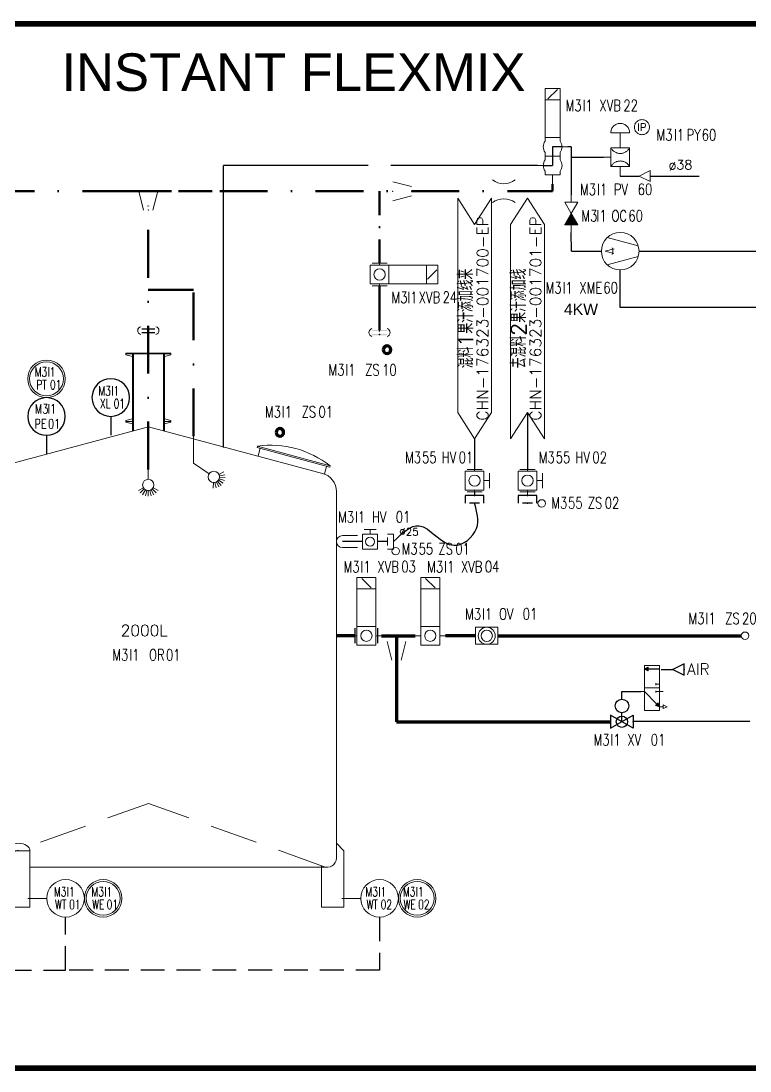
# Model space of a CAD drawing. Header units: inches. Extents: x 11605 to 13264, y 22375 to 23337.
# Drawn here: x 12913.4 to 13107.3, y 22595.1 to 22874.5 of the extents above; entities that cross this region are included whole.
import ezdxf
from ezdxf.enums import TextEntityAlignment as Align

# ---------------------------------------------------------------- set-up
doc = ezdxf.new("R2010")
doc.units = ezdxf.units.IN
doc.header["$MEASUREMENT"] = 0
for name, pattern in [('ACAD_ISO02W100', [15, 12, -3]), ('DASHDOT', [25.4, 12.7, -6.35, 0, -6.35]), ('DASHDOT2', [12.7, 6.35, -3.175, 0, -3.175]), ('DASHED', [19.05, 12.7, -6.35]), ('DASHED2', [9.525, 6.35, -3.175])]:
    doc.linetypes.add(name, pattern=pattern)
for name, color, linetype, lineweight in [('17 Pipe CIP', 4, 'DASHDOT2', 50), ('19 Pipe Process', 30, 'Continuous', 30), ('31 Equipment', 7, 'Continuous', 9), ('33 Instruments Labels', 7, 'Continuous', 9), ('43 TXT English', 7, 'Continuous', 9), ('Equipment', 7, 'Continuous', 9), ('Other-material', 7, 'Continuous', 9), ('Pipe-cip', 4, 'DASHDOT', 50), ('Pipe-process', 30, 'Continuous', 70), ('Pipe-water', 5, 'Continuous', 30), ('Text', 7, 'Continuous', 9), ('Valves-other', 7, 'Continuous', 9)]:
    doc.layers.add(name, color=color, linetype=linetype, lineweight=lineweight)
for name, color, linetype in [('DIAMETRE', 7, 'Continuous'), ('LIAISON INSTRUMENTATION', 140, 'DASHED2'), ('LIBELLE-INSTRUM', 7, 'Continuous'), ('MATERIEL-DIVERS', 7, 'Continuous'), ('OTHER MATERIAL', 7, 'Continuous'), ('PIPE_GAS', 3, 'Continuous'), ('REPERES', 7, 'Continuous'), ('size RO 10', 7, 'Continuous'), ('Skid', 5, 'Continuous'), ('TEXTES', 7, 'Continuous'), ('TUYAUTERIE-AIR INSTRUMENT', 3, 'Continuous'), ('TUYAUTERIE-EAU', 5, 'Continuous'), ('VANNES', 7, 'Continuous'), ('VANNES-PROCESS', 7, 'Continuous')]:
    doc.layers.add(name, color=color, linetype=linetype)
doc.layers.get('REPERES').off()
doc.styles.add('ROMANS', font='ROMANS.SHX')
doc.styles.get("Standard").update_dxf_attribs({"font": 'arial.ttf'})
doc.styles.add('USER1', font='TXT.SHX', dxfattribs={"bigfont": 'gbcbig.shx'})

# ---------------------------------------------------------------- blocks, each defined once
blk = doc.blocks.new('NOR-VACUUM_PUMP')
at = {"color": 7}
for p, q in [((4.8, 1.39), (-3.46, 3.61)), ((-4, 0), (-1.69, 0.62)), ((-4, 0), (-1.62, -0.64)), ((4.8, -1.39), (-3.46, -3.61))]:
    blk.add_line(p, q, dxfattribs=at)
blk.add_circle((0, 0), 5)
at = {"color": 7, "linetype": 'Continuous'}
blk.add_arc((-4, 0), 2.07, 333.8613, 26.1387, dxfattribs=at)
at = {"layer": 'Equipment', "insert": (0, 0), "char_height": 2.5, "width": 210, "attachment_point": 1}
blk.add_mtext('{\\C5; }', dxfattribs=at)
blk = doc.blocks.new('NOR_UTIL-ARROW-RIGHT')
for p, q in [((-1.5, -1.5), (-1.5, 1.5)), ((-1.5, 1.5), (1.5, 0)), ((1.5, 0), (-1.5, -1.5))]:
    blk.add_line(p, q)
blk = doc.blocks.new('NOR_FIT-ORIFICE-PIECE-SERV')
for centre, start, end in [((0, 7), 233.1, 306.9), ((0, -7), 53.1, 126.9)]:
    blk.add_arc(centre, 5, start, end)
blk = doc.blocks.new('NOR-INS-ELEMENT_PT')
blk.add_line((0, -5), (0, -10))
blk.add_circle((0, 0), 5)
at = {"layer": 'LIBELLE-INSTRUM', "style": 'ROMANS'}
blk.add_attdef('PT', text='', height=3, dxfattribs=at).set_placement((0, 0), align=Align.MIDDLE)
blk = doc.blocks.new('NOR-INS-ELEMENT_LIGHT_')
blk.add_line((0, -5), (0, -10))
blk.add_circle((0, 0), 5)
at = {"layer": 'LIBELLE-INSTRUM', "style": 'ROMANS'}
blk.add_attdef('XL', text='', height=3, dxfattribs=at).set_placement((0, 0), align=Align.MIDDLE)
blk = doc.blocks.new('nor_instant_mix_tank')
for p, q in [((-46.29, 104.83), (0, 117.24)), ((46.29, 104.83), (0, 117.24)), ((-29.02, 112.1), (-48.32, 106.85)), ((-29.02, 112.1, 10), (-48.32, 106.85, 10)), ((-29.02, 112.1), (-28.92, 111.71, 10)), ((-28.92, 111.71, 10), (-48.22, 106.47, 10)), ((-29.74, 111.49), (-29.19, 109.48)), ((-48.32, 106.85), (-48.22, 106.47, 10)), ((-47.4, 106.69), (-46.86, 104.68)), ((-50, 100), (-50, 2.4)), ((50, 100), (50, 2.4)), ((-50, 6.4), (-52, 4.4)), ((31.5, 4.4), (37.5, 4.4)), ((-47.6, 0), (31.5, 0)), ((37.5, 0), (47.6, 0)), ((31.5, -10.6), (37.5, -10.6))]:
    blk.add_line(p, q)
at = {"linetype": 'DASHED'}
for p in [(-46.59, 0.22), (46.59, 0.22)]:
    blk.add_line(p, (0, 17), dxfattribs=at)
at = {"color": 7}
for p, q in [((-52, 4.4), (-52, -10.6)), ((31.5, 4.4), (31.5, -10.6)), ((37.5, -10.6), (37.5, 4.4)), ((-46, -10.6), (-46, 0.5)), ((-52, -10.6), (-46, -10.6))]:
    blk.add_line(p, q, dxfattribs=at)
for centre, radius, start, end in [((-32.38, 86.32), 26, 82.5821, 127.8219), ((-45, 100), 5, 105, 180), ((45, 100), 5, 0, 75), ((-47.6, 2.4), 2.4, 180, 295), ((47.6, 2.4), 2.4, 245, 0)]:
    blk.add_arc(centre, radius, start, end)
blk.add_ellipse((34.5, 4.4), major_axis=(-3, 0), ratio=0.666667, start_param=3.141593, end_param=6.283185)
blk = doc.blocks.new('APV-INS-M-L-WE')
at = {"layer": '31 Equipment', "color": 7}
blk.add_line((0, -5), (0, -10), dxfattribs=at)
blk.add_circle((0, 0), 5, dxfattribs=at)
at = {"layer": '33 Instruments Labels', "style": 'ROMANS', "width": 0.8, "flags": 8}
blk.add_attdef('WE', text='', height=3, dxfattribs=at).set_placement((0, 0), align=Align.MIDDLE)
blk = doc.blocks.new('APV-INS-F-L-WT')
at = {"layer": '31 Equipment'}
for radius in [5, 4.5]:
    blk.add_circle((0, 0), radius, dxfattribs=at)
blk = doc.blocks.new('DP')
at = {"color": 5}
blk.add_circle((0, 0), 1, dxfattribs=at)
blk = doc.blocks.new('APV-FCE-NRV-GEN-1')
at = {"layer": '31 Equipment'}
h = blk.add_hatch(dxfattribs=at)
h.set_pattern_fill('ANSI31', color=256, scale=0.01, style=0)
h.set_pattern_definition([(45, (0, 0), (-0.02245064, 0.02245064), [])])
h.paths.add_polyline_path([(3, 1.75), (3, -1.75), (0, 0)])
at = {"layer": '31 Equipment', "linetype": 'ACAD_ISO02W100', "ltscale": 38}
for p, q in [((-3, 0), (-5, 0)), ((0, 0), (-3, 1.75)), ((-3, 1.75), (-3, -1.75)), ((0, 0), (-3, -1.75)), ((0, 0), (3, 1.75)), ((0, 0), (3, -1.75)), ((3, 1.75), (3, -1.75)), ((3, 0), (5, 0))]:
    blk.add_line(p, q, dxfattribs=at)
blk = doc.blocks.new('APV-INS-F-L-PT')
at = {"layer": '31 Equipment'}
for radius in [5, 4.5]:
    blk.add_circle((0, 0), radius, dxfattribs=at)
blk = doc.blocks.new('APV-VLV-MODUL-RG+RGE-2')
at = {"layer": '31 Equipment', "linetype": 'ACAD_ISO02W100', "ltscale": 38}
for p, q in [((2.5, 6.5), (-2.5, 6.5)), ((0, 2.5), (0, 6.5)), ((2.5, 2.5), (-2.5, 2.5)), ((-2.5, 2.5), (-2.5, -2.5)), ((2.5, -2.5), (2.5, 2.5)), ((2.5, 0), (5, 0)), ((-2.5, -2.5), (2.5, -2.5)), ((0, -2.5), (0, -5))]:
    blk.add_line(p, q, dxfattribs=at)
for centre, radius, start, end in [((0, 6.5), 2.5, 0, 180), ((0, 3.83), 2.83, 208.0725, 331.9275), ((0, -3.83), 2.83, 28.0725, 151.9275)]:
    blk.add_arc(centre, radius, start, end, dxfattribs=at)
blk = doc.blocks.new('APV-VLV-BFLY-SVS-3')
at = {"layer": '31 Equipment', "ltscale": 38}
for p, q in [((1.25, 15.25), (-1.25, 12.75)), ((-2.5, 0), (-4, 0)), ((2.5, 2.5), (-2.5, 2.5)), ((-2.5, 2.5), (-2.5, -2.5)), ((2.5, -2.5), (2.5, 2.5)), ((2.5, 0), (4, 0)), ((-2.5, -2.5), (2.5, -2.5))]:
    blk.add_line(p, q, dxfattribs=at)
at = {"layer": '31 Equipment'}
for p, q in [((-3, 2), (-3, -2)), ((3, -2), (3, 2))]:
    blk.add_line(p, q, dxfattribs=at)
at = {"layer": '31 Equipment', "ltscale": 38}
for points in [[(-2.5, 12.5), (2.5, 12.5), (2.5, 15.5), (-2.5, 15.5)], [(-2.5, 2.5), (2.5, 2.5), (2.5, 12.5), (-2.5, 12.5)]]:
    blk.add_lwpolyline(points, close=True, dxfattribs=at)
blk.add_circle((0, 0), 1.5, dxfattribs=at)
blk = doc.blocks.new('APV-VLV-BFLY-SV-3')
at = {"layer": '31 Equipment', "ltscale": 38}
for p, q in [((1.25, 15.25), (-1.25, 12.75)), ((-4, 0), (-2.5, 0)), ((-2.5, 2.5), (2.5, 2.5)), ((-2.5, -2.5), (-2.5, 2.5)), ((2.5, -2.5), (2.5, 2.5)), ((2.5, 0), (4, 0)), ((-2.5, -2.5), (2.5, -2.5))]:
    blk.add_line(p, q, dxfattribs=at)
for points in [[(-2.5, 12.5), (2.5, 12.5), (2.5, 15.5), (-2.5, 15.5)], [(-2.5, 2.5), (2.5, 2.5), (2.5, 12.5), (-2.5, 12.5)]]:
    blk.add_lwpolyline(points, close=True, dxfattribs=at)
blk.add_circle((0, 0), 1.5, dxfattribs=at)
blk = doc.blocks.new('AVALBALL')
at = {"color": 7}
for p, q in [((3, -1.734), (-3, 1.734)), ((-3, -1.734), (3, 1.734)), ((-3, 1.734), (-3, -1.734)), ((0, 0), (0, 2.4)), ((3, 1.734), (3, -1.734))]:
    blk.add_line(p, q, dxfattribs=at)
for centre, radius in [((0, 4.2), 1.8), ((0, 0), 1.5)]:
    blk.add_circle(centre, radius, dxfattribs=at)
at = {"color": 1, "extrusion": (-1, 0, 0)}
blk.add_point((-3, 0), dxfattribs=at)
at = {"color": 1, "extrusion": (1, 0, 0)}
blk.add_point((3, 0), dxfattribs=at)
blk = doc.blocks.new('APV-PNE-SPOOLV-32-1')
at = {"layer": '31 Equipment'}
h = blk.add_hatch(dxfattribs=at)
h.set_pattern_fill('ANSI31', color=256, scale=0.01, style=0)
h.set_pattern_definition([(45, (-8, 6e-14), (-0.02245064, 0.02245064), [])])
h.paths.add_polyline_path([(-8, 2), (-8.5, 1), (-7.5, 1)])
h = blk.add_hatch(dxfattribs=at)
h.set_pattern_fill('ANSI31', color=256, scale=0.01, angle=225, style=0)
h.set_pattern_definition([(270, (0.585786, -0.585786), (0.03175, 0), [])])
h.paths.add_polyline_path([(2, -2), (1.65, -0.94), (0.94, -1.65)])
for p, q in [((-2, 2), (-2, 3)), ((-8.5, 1), (-8, 2)), ((-7.5, 1), (-8.5, 1)), ((-8, 2), (-7.5, 1)), ((-2, -2), (-2, -1)), ((-2, -2), (-2, -3)), ((0.94, -1.65), (1.65, -0.94)), ((2, -2), (0.94, -1.65)), ((1.65, -0.94), (2, -2)), ((2, -2), (2, -3)), ((1.5, -3), (2.5, -3)), ((2, -4), (1.5, -3)), ((2.5, -3), (2, -4))]:
    blk.add_line(p, q, dxfattribs=at)
at = {"layer": '31 Equipment', "color": 7}
for p, q in [((3, 2), (-9, 2)), ((-9, 2), (-9, -2)), ((-3, 2), (-3, -2)), ((3, -2), (3, 2)), ((-9, -2), (3, -2)), ((-4.25, -1), (-3.75, -1)), ((-4, -2), (-4, -1)), ((-2.25, -1), (-1.75, -1))]:
    blk.add_line(p, q, dxfattribs=at)
at = {"layer": '31 Equipment', "lineweight": 30}
for p, q in [((-8, -2), (-8, 1)), ((-2, 2), (1.29, -1.29))]:
    blk.add_line(p, q, dxfattribs=at)
blk = doc.blocks.new('FLE23-A')
at = {"color": 7}
for p, q in [((0, 1.5), (-3, 0)), ((-3, 0), (0, -1.5)), ((0, -1.5), (0, 1.5))]:
    blk.add_line(p, q, dxfattribs=at)
at = {"layer": 'MATERIEL-DIVERS', "color": 7, "extrusion": (-1, 0, 0)}
blk.add_point((-3, 0), dxfattribs=at)
at = {"layer": 'MATERIEL-DIVERS', "color": 2}
for p in [(-3, 0), (0, 0)]:
    blk.add_point(p, dxfattribs=at)
at = {"layer": 'MATERIEL-DIVERS', "color": 7, "extrusion": (1, 0, 0)}
blk.add_point((0, 0), dxfattribs=at)
blk = doc.blocks.new('SG')
at = {"color": 7}
for p, q in [((-3, 2.27), (-3, -2.27)), ((3, 2.27), (-3, 2.27)), ((3, 2.27), (3, -2.27)), ((3, -2.27), (-3, -2.27))]:
    blk.add_line(p, q, dxfattribs=at)
for radius in [2.27, 1.51]:
    blk.add_circle((0, 0), radius, dxfattribs=at)
at = {"color": 7, "extrusion": (-1, 0, 0)}
blk.add_point((-3, 0), dxfattribs=at)
at = {"color": 7, "extrusion": (1, 0, 0)}
blk.add_point((3, 0), dxfattribs=at)
blk = doc.blocks.new('CR')
at = {"color": 7}
for p, q in [((-2.5, 2.5), (2.5, 1.25)), ((2.5, 1.25), (2.5, 1.25)), ((2.5, -1.25), (-2.5, -2.5))]:
    blk.add_line(p, q, dxfattribs=at)
at = {"color": 7, "extrusion": (-1, 0, 0)}
blk.add_point((-2.5, 0), dxfattribs=at)
at = {"color": 7, "extrusion": (1, 0, 0)}
blk.add_point((2.5, 0), dxfattribs=at)
blk = doc.blocks.new('APV-VLVM-BFLY-SV-1')
at = {"layer": '31 Equipment', "ltscale": 38}
for p, q in [((-2, 4), (2, 4)), ((0, 2.5), (0, 4)), ((-2.5, 0), (-4, 0)), ((2.5, 2.5), (-2.5, 2.5)), ((-2.5, 2.5), (-2.5, -2.5)), ((2.5, -2.5), (2.5, 2.5)), ((2.5, 0), (4, 0)), ((-2.5, -2.5), (2.5, -2.5))]:
    blk.add_line(p, q, dxfattribs=at)
blk.add_circle((0, 0), 1.5, dxfattribs=at)
blk = doc.blocks.new('APV-FTG-CONX-SCREWED-1')
at = {"layer": '31 Equipment'}
for p, q in [((0, 2.5), (2, 2.5)), ((0, 1.33), (0, -1.33)), ((2, 2.5), (2, -2.5)), ((0, -1.33), (0, -1.33)), ((2, -2.5), (0, -2.5))]:
    blk.add_line(p, q, dxfattribs=at)
blk = doc.blocks.new('REPNORM1')
at = {"layer": 'TEXTES', "style": 'ROMANS', "width": 0.75}
for tag, p in [('ZONE', (-9.75, -1.25)), ('SOUSZONE', (-5.25, -1.25)), ('ELEMENT', (-0.75, -1.25)), ('NUM', (5.59, -1.22))]:
    blk.add_attdef(tag, p, '', height=3, dxfattribs=at)
blk = doc.blocks.new('APV-VLV-IPCNV-GEN-1')
at = {"layer": '31 Equipment', "linetype": 'ACAD_ISO02W100', "ltscale": 38}
blk.add_circle((0, 0), 2, dxfattribs=at)
at = {"layer": '31 Equipment', "style": 'ROMANS'}
blk.add_text('IP', height=2, dxfattribs=at).set_placement((0, 0), align=Align.MIDDLE)
blk = doc.blocks.new('REPINS2')
at = {"layer": 'TEXTES', "style": 'ROMANS', "width": 0.7}
for tag, p in [('ZONE', (-3.35, 0.8)), ('SOUSZONE', (0.05, 0.8)), ('NUM', (0.7, -2.6))]:
    blk.add_attdef(tag, p, '', height=2.5, dxfattribs=at)
blk.add_attdef('ELEMENT', text='', height=2.5, dxfattribs=at).set_placement((-1.56, -2.59), align=Align.CENTER)
blk = doc.blocks.new('REPNORM')
at = {"layer": 'TEXTES', "style": 'ROMANS', "width": 0.75}
for tag, p in [('ZONE', (-9.75, -1.25)), ('SOUSZONE', (-5.25, -1.25)), ('ELEMENT', (0, -1.25)), ('NUM', (4.5, -1.25))]:
    blk.add_attdef(tag, p, '', height=3, dxfattribs=at)
blk = doc.blocks.new('REPINS')
at = {"layer": 'TEXTES', "style": 'ROMANS', "width": 0.75}
for tag, p in [('ZONE', (-3.3, 1)), ('SOUSZONE', (0.1, 1)), ('NUM', (0.2, -3))]:
    blk.add_attdef(tag, p, '', height=2.5, dxfattribs=at)
blk.add_attdef('ELEMENT', text='', height=2.5, dxfattribs=at).set_placement((-0.2, -3), align=Align.RIGHT)
blk = doc.blocks.new('RC')
for centre, start, end in [((0.56, 1.73), 15.7498, 164.2502), ((0.56, -1.73), 195.7498, 344.2502)]:
    blk.add_arc(centre, 1.09, start, end)
for points in [[(-0.15, -2), (0.15, -2), (-0.15, 2), (0.15, 2)], [(0.96, -2), (1.26, -2), (0.96, 2), (1.26, 2)]]:
    blk.add_trace(points)
at = {"layer": 'VANNES-PROCESS', "color": 2}
for p in [(0, 0), (1, 0)]:
    blk.add_point(p, dxfattribs=at)
at = {"layer": 'VANNES-PROCESS', "color": 7, "extrusion": (-1, 0, 0)}
blk.add_point((0, 0), dxfattribs=at)
at = {"layer": 'VANNES-PROCESS', "color": 7, "extrusion": (1, 0, 0)}
blk.add_point((1, 0), dxfattribs=at)
blk = doc.blocks.new('APV-FTG-CONX-CLAMP-1')
at = {"layer": '31 Equipment', "lineweight": 30}
for p, q in [((0, -1.75), (0, 1.75)), ((1, 1.75), (1, -1.75))]:
    blk.add_line(p, q, dxfattribs=at)
at = {"layer": '31 Equipment'}
for centre, start, end in [((0.56, 1.73), 15.7498, 164.2502), ((0.56, -1.73), 195.7498, 344.2502)]:
    blk.add_arc(centre, 1.09, start, end, dxfattribs=at)
blk = doc.blocks.new('cup')
at = {"layer": '31 Equipment'}
for p, q in [((-59.87, 95.51), (-59.87, 95.76)), ((-59.87, 95.76), (-47.87, 95.76)), ((-59.87, 95.51), (-58.12, 95.51)), ((-59.87, 95.26), (-59.87, 95.51)), ((-59.87, 95.26), (-58.12, 94.82)), ((-58.87, 95.51), (-48.87, 95.51)), ((-58.12, 95.51), (-57.87, 95.51)), ((-58.12, 77.58), (-58.12, 95.51)), ((-57.87, 77.58), (-57.87, 95.51)), ((-49.87, 95.51), (-49.62, 95.51)), ((-49.87, 95.51), (-49.62, 95.51)), ((-49.87, 77.58), (-49.87, 95.51)), ((-49.62, 95.51), (-47.87, 95.51)), ((-49.62, 77.58), (-49.62, 95.51)), ((-47.87, 95.26), (-49.62, 94.82)), ((-47.87, 95.51), (-47.87, 95.76)), ((-47.87, 95.26), (-47.87, 95.51)), ((-59.87, 77.83), (-58.12, 78.27)), ((-47.87, 77.83), (-49.62, 78.27)), ((-59.87, 77.58), (-59.87, 77.83)), ((-59.87, 77.58), (-58.12, 77.58)), ((-59.87, 77.33), (-59.87, 77.58)), ((-59.87, 77.33), (-58.12, 76.89)), ((-58.87, 77.58), (-58.12, 77.58)), ((-58.12, 77.58), (-57.87, 77.58)), ((-58.12, 75.08), (-58.12, 77.58)), ((-58.12, 77.58), (-57.87, 77.58)), ((-57.87, 75.08), (-57.87, 77.58)), ((-49.87, 75.08), (-49.87, 77.58)), ((-49.87, 77.58), (-49.62, 77.58)), ((-49.87, 77.58), (-48.87, 77.58)), ((-49.62, 75.08), (-49.62, 77.58)), ((-49.62, 77.58), (-47.87, 77.58)), ((-47.87, 77.33), (-49.62, 76.89)), ((-47.87, 77.58), (-47.87, 77.83)), ((-47.87, 77.33), (-47.87, 77.58)), ((-58.12, 75.08), (-57.87, 75.08)), ((-58.12, 75.08), (-57.87, 75.08)), ((-49.87, 75.08), (-49.62, 75.08)), ((-49.87, 75.08), (-49.62, 75.08))]:
    blk.add_line(p, q, dxfattribs=at)
blk = doc.blocks.new('APV-VLV-SSEAT-SW43-31')
at = {"layer": '31 Equipment', "ltscale": 38}
for p, q in [((1.25, 20.25), (-1.25, 17.75)), ((-2, 7.5), (-2, 6.5)), ((2, 7.5), (2, 6.5)), ((-2, 2.5), (-2, 3.5)), ((2, 2.5), (2, 3.5)), ((2.5, 5), (4, 5)), ((-2.5, 0), (-4, 0)), ((2, 2.5), (-2, 2.5)), ((-2, 2.5), (-2, 1.5)), ((2, 2.5), (2, 1.5)), ((-2, -2.5), (-2, -1.5)), ((-2, -2.5), (2, -2.5)), ((0, -2.5), (0, -5)), ((2, -2.5), (2, -1.5))]:
    blk.add_line(p, q, dxfattribs=at)
at = {"layer": '31 Equipment', "lineweight": 30, "ltscale": 38}
blk.add_line((0, 5), (0, 0), dxfattribs=at)
at = {"layer": '31 Equipment', "lineweight": 30}
for p, q in [((2.5, 5), (0, 5)), ((-2.5, 0), (0, 0))]:
    blk.add_line(p, q, dxfattribs=at)
at = {"layer": '31 Equipment', "ltscale": 38}
for points in [[(-2, 17.5), (2, 17.5), (2, 20.5), (-2, 20.5)], [(-2, 7.5), (2, 7.5), (2, 17.5), (-2, 17.5)]]:
    blk.add_lwpolyline(points, close=True, dxfattribs=at)
for centre, start, end in [((0, 5), 143.1301, 216.8699), ((0, 5), 323.1301, 36.8699), ((0, 0), 143.1301, 216.8699), ((0, 0), 323.1301, 36.8699)]:
    blk.add_arc(centre, 2.5, start, end, dxfattribs=at)
blk = doc.blocks.new('APV-INS-POS-GEN-1')
at = {"layer": '31 Equipment', "color": 5}
blk.add_circle((0, 0), 1, dxfattribs=at)
blk = doc.blocks.new('APV-SIGN-ARW-DWG-1')
at = {"layer": '31 Equipment'}
for p, q in [((-32, 4.49), (25, 4.49)), ((-32, 4.49), (-25, 0)), ((25, 4.49), (32, 0)), ((-25, 0), (-32, -4.49)), ((32, 0), (25, -4.49)), ((-32, -4.49), (25, -4.49))]:
    blk.add_line(p, q, dxfattribs=at)
at = {"layer": '31 Equipment', "style": 'ROMANS', "width": 0.8}
for tag, p in [('TEXT1', (0, 0.37)), ('TEXT2', (0, -3.63))]:
    blk.add_attdef(tag, text='', height=3, dxfattribs=at).set_placement(p, align=Align.CENTER)
blk = doc.blocks.new('BLANK-M')
at = {"color": 7}
for p, q in [((0, 2.5), (0, -2.5)), ((2, 2.5), (0, 2.5)), ((2, 1.33), (2, -1.33)), ((0, -2.5), (2, -2.5)), ((2, -1.33), (2, -1.33))]:
    blk.add_line(p, q, dxfattribs=at)
at = {"layer": 'MATERIEL-DIVERS', "color": 2}
for p in [(0, 0), (2, 0)]:
    blk.add_point(p, dxfattribs=at)
at = {"layer": 'MATERIEL-DIVERS', "color": 7, "extrusion": (-1, 0, 0)}
blk.add_point((0, 0), dxfattribs=at)
at = {"layer": 'MATERIEL-DIVERS', "color": 7, "extrusion": (1, 0, 0)}
blk.add_point((2, 0), dxfattribs=at)
blk = doc.blocks.new('APV-VLVM-BFLY-SVS-1')
at = {"layer": '31 Equipment', "ltscale": 38}
for p, q in [((-2, 4), (2, 4)), ((0, 2.5), (0, 4)), ((-2.5, 0), (-4, 0)), ((2.5, 2.5), (-2.5, 2.5)), ((-2.5, 2.5), (-2.5, -2.5)), ((2.5, -2.5), (2.5, 2.5)), ((2.5, 0), (4, 0)), ((-2.5, -2.5), (2.5, -2.5))]:
    blk.add_line(p, q, dxfattribs=at)
at = {"layer": '31 Equipment'}
for p, q in [((-3, 2), (-3, -2)), ((3, -2), (3, 2))]:
    blk.add_line(p, q, dxfattribs=at)
at = {"layer": '31 Equipment', "ltscale": 38}
blk.add_circle((0, 0), 1.5, dxfattribs=at)

msp = doc.modelspace()

# ---------------------------------------------------------------- linework, layer by layer
at = {"layer": '17 Pipe CIP'}
for p, q in [((13008.74, 22829.19), (13008.74, 22810.04)), ((13008.74, 22804.04), (13008.74, 22798.12)), ((13008.74, 22798.12), (13008.74, 22792.3))]:
    msp.add_line(p, q, dxfattribs=at)
at = {"layer": '19 Pipe Process'}
for p, q in [((13004.23, 22735.96), (12998.86, 22735.96)), ((13010.66, 22735.96), (13008.23, 22735.96))]:
    msp.add_line(p, q, dxfattribs=at)
for points in [[(13048.09, 22770.35), (13048.09, 22755.19)], [(13034.01, 22763.35), (13034.01, 22755.19)], [(13034.01, 22749.19), (13034.01, 22748.23)]]:
    msp.add_lwpolyline(points, dxfattribs=at)
msp.add_spline([(13012.46, 22735.96), (13019.26, 22740.19), (13028.51, 22734.98), (13034.52, 22739.48), (13033.97, 22746.23)], degree=3, dxfattribs=at)
at = {"layer": '31 Equipment'}
for p, q in [((12947.24, 22752.54), (12947.24, 22757.54)), ((12963.42, 22754.02), (12959.26, 22756.8)), ((12967.36, 22754.52), (12966.02, 22753.86)), ((12964.48, 22750.2), (12964.57, 22751.69)), ((12965.26, 22750.25), (12964.97, 22751.72)), ((12966, 22750.5), (12965.34, 22751.85)), ((12966.65, 22750.94), (12965.66, 22752.06)), ((12967.17, 22751.53), (12965.92, 22752.36)), ((12967.51, 22752.23), (12966.1, 22752.71)), ((12967.62, 22753.78), (12966.15, 22753.49)), ((12967.67, 22753), (12966.17, 22753.09)), ((12944.64, 22749.54), (12945.94, 22750.29)), ((12945.11, 22748.92), (12946.18, 22749.98)), ((12945.74, 22748.45), (12946.49, 22749.74)), ((12946.46, 22748.15), (12946.85, 22749.59)), ((12947.24, 22748.04), (12947.24, 22749.54)), ((12948.01, 22748.15), (12947.63, 22749.59)), ((12948.74, 22748.45), (12947.99, 22749.74)), ((12949.36, 22748.92), (12948.3, 22749.98)), ((12949.84, 22749.54), (12948.54, 22750.29)), ((13002.86, 22737.55), (12998.86, 22737.55)), ((13002.86, 22734.36), (12998.86, 22734.36))]:
    msp.add_line(p, q, dxfattribs=at)
for centre in [(12964.67, 22753.19), (12947.24, 22751.04)]:
    msp.add_circle(centre, 1.5, dxfattribs=at)
msp.add_arc((12998.86, 22735.96), 1.59, 90, 270, dxfattribs=at)
at = {"layer": 'LIAISON INSTRUMENTATION'}
for points in [[(12817.24, 22731.65), (12817.24, 22741.52), (12862.19, 22741.52), (12862.19, 22621.93), (12925.24, 22621.93)], [(13008.74, 22636.04), (13008.74, 22621.93), (12925.24, 22621.93), (12925.24, 22636.04)]]:
    msp.add_lwpolyline(points, dxfattribs=at)
at = {"layer": 'Pipe-cip'}
for p, q in [((13054.77, 22831.04), (13054.77, 22829.19)), ((12802.24, 22829.19), (12964.24, 22829.19)), ((12940.74, 22829.19), (13054.77, 22829.19)), ((12947.24, 22755.19), (12947.24, 22828.69)), ((12959.26, 22802.96), (12947.24, 22802.96)), ((12959.26, 22764.04), (12959.26, 22802.96))]:
    msp.add_line(p, q, dxfattribs=at)
at = {"layer": 'Pipe-process'}
for p, q in [((12997.26, 22710.95), (13002.26, 22710.95)), ((13009.24, 22710.91), (13011.24, 22710.94)), ((13009.24, 22710.91), (13018.24, 22710.93)), ((13013.24, 22710.91), (13013.24, 22700.91)), ((13026.24, 22710.94), (13034.24, 22710.94)), ((13040.24, 22710.91), (13104.94, 22710.91)), ((13013.24, 22700.91), (13013.24, 22688.04)), ((13013.24, 22688.04), (13070.2, 22688.04))]:
    msp.add_line(p, q, dxfattribs=at)
at = {"layer": 'Pipe-water'}
for p, q in [((13072.76, 22798.25), (13072.76, 22808.25)), ((13119.74, 22798.25), (13072.76, 22798.25))]:
    msp.add_line(p, q, dxfattribs=at)
at = {"layer": 'PIPE_GAS'}
for p, q in [((13059.74, 22841.04), (13058.77, 22841.04)), ((13059.74, 22841.04), (13059.74, 22828.25)), ((13059.76, 22838.25), (13068.26, 22838.25)), ((12967.24, 22761.04), (12967.24, 22836.04)), ((13005.74, 22836.04), (12967.24, 22836.04)), ((13050.77, 22836.04), (13011.74, 22836.04)), ((13072.74, 22833.25), (13077.74, 22833.25)), ((13080.74, 22833.25), (13093.74, 22833.25)), ((13059.76, 22813.25), (13059.74, 22818.25)), ((13059.76, 22813.25), (13067.74, 22813.25)), ((13077.74, 22813.25), (13119.74, 22813.25)), ((13076.24, 22688.21), (13107.24, 22688.21))]:
    msp.add_line(p, q, dxfattribs=at)
at = {"layer": 'Skid', "linetype": 'DASHDOT2', "ltscale": 3, "const_width": 1.5}
msp.add_lwpolyline([(13181.12, 22873.75), (12782.41, 22873.75), (12782.41, 22595.85), (13181.12, 22595.85)], close=True, dxfattribs=at)
at = {"layer": 'TUYAUTERIE-AIR INSTRUMENT'}
for p, q in [((13083.67, 22701.95), (13086.72, 22701.95)), ((13073.2, 22696.04), (13078.2, 22696.04)), ((13073.2, 22694.04), (13073.2, 22696.04))]:
    msp.add_line(p, q, dxfattribs=at)
at = {"layer": 'Valves-other'}
for p, q in [((12947.24, 22757.54), (12947.21, 22767.29)), ((12959.26, 22756.8), (12959.26, 22764.04))]:
    msp.add_line(p, q, dxfattribs=at)
at = {"layer": 'VANNES'}
for p, q in [((13002.24, 22708.91), (13002.24, 22712.91)), ((13008.24, 22708.91), (13008.24, 22712.91))]:
    msp.add_line(p, q, dxfattribs=at)

# ---------------------------------------------------------------- block references
at = {"layer": '17 Pipe CIP'}
msp.add_blockref('cup', (13001.14, 22690.38), dxfattribs=at)
at = {"layer": '31 Equipment'}
msp.add_blockref('APV-VLV-SSEAT-SW43-31', (13054.77, 22836.04), dxfattribs=at)
at = {"layer": '31 Equipment', "rotation": 90}
msp.add_blockref('APV-FTG-CONX-CLAMP-1', (12947.26, 22791.55), dxfattribs=at)
at = {"layer": '31 Equipment', "xscale": -0.7999999999999547, "yscale": 0.7999999999999547, "zscale": 0.7999999999999547}
msp.add_blockref('APV-VLVM-BFLY-SV-1', (13006.23, 22735.96), dxfattribs=at)
at = {"layer": '31 Equipment', "xscale": -0.7999999999999547, "yscale": 0.7999999999999547, "zscale": 0.7999999999999547, "rotation": 180}
msp.add_blockref('APV-FTG-CONX-SCREWED-1', (13010.86, 22735.96), dxfattribs=at)
at = {"layer": '33 Instruments Labels', "xscale": -1}
for p in [(13051.86, 22746.12), (13013.03, 22733.43), (13105.94, 22710.91)]:
    msp.add_blockref('APV-INS-POS-GEN-1', p, dxfattribs=at)
at = {"layer": 'MATERIEL-DIVERS'}
ref = msp.add_blockref('APV-SIGN-ARW-DWG-1', (13034.01, 22795.35), dxfattribs=dict(at, xscale=-1, rotation=90))
ref.add_attrib('TEXT1', '混料1果汁添加线来', dxfattribs={"layer": '31 Equipment', "height": 4, "rotation": 90, "style": 'USER1'}).set_placement((13033.64, 22795.35), align=Align.CENTER)
ref.add_attrib('TEXT2', 'CHN-176323-001700-EP', dxfattribs={"layer": '31 Equipment', "height": 3, "rotation": 90, "style": 'USER1'}).set_placement((13037.64, 22795.35), align=Align.CENTER)
ref = msp.add_blockref('APV-SIGN-ARW-DWG-1', (13048.09, 22795.35), dxfattribs=dict(at, rotation=90.00000000000001))
ref.add_attrib('TEXT1', '去混料2果汁添加线', dxfattribs={"layer": '31 Equipment', "height": 4, "rotation": 90, "style": 'USER1'}).set_placement((13047.72, 22795.35), align=Align.CENTER)
ref.add_attrib('TEXT2', 'CHN-176323-001701-EP', dxfattribs={"layer": '31 Equipment', "height": 3, "rotation": 90, "style": 'USER1'}).set_placement((13051.72, 22795.35), align=Align.CENTER)
msp.add_blockref('FLE23-A', (13089.72, 22701.95), dxfattribs=at)
at = {"layer": 'OTHER MATERIAL', "xscale": -1}
for name, p in [('APV-INS-F-L-PT', (12920.18, 22779.28)), ('NOR-INS-ELEMENT_LIGHT_', (12937.26, 22774.3)), ('NOR-INS-ELEMENT_PT', (12920.18, 22769.28)), ('APV-INS-F-L-WT', (12935.24, 22641.04)), ('APV-INS-F-L-WT', (13018.74, 22641.04))]:
    msp.add_blockref(name, p, dxfattribs=at)
at = {"layer": 'OTHER MATERIAL', "xscale": -1, "rotation": 270}
for p in [(12925.24, 22641.04), (13008.74, 22641.04)]:
    msp.add_blockref('APV-INS-M-L-WE', p, dxfattribs=at)
at = {"layer": 'Other-material', "xscale": -1}
for name, p in [('APV-VLV-MODUL-RG+RGE-2', (13072.74, 22838.25)), ('SG', (13037.24, 22710.91))]:
    msp.add_blockref(name, p, dxfattribs=at)
for name, p, rotation in [('CR', (13014.74, 22829.19), 180), ('CR', (12947.24, 22826.69), 90), ('APV-FCE-NRV-GEN-1', (13059.74, 22823.25), 90), ('NOR-VACUUM_PUMP', (13072.74, 22813.25), 180), ('RC', (13008.74, 22791.04), 270), ('CR', (13013.24, 22706.91), 90), ('APV-PNE-SPOOLV-32-1', (13081.2, 22694.04), 90)]:
    msp.add_blockref(name, p, dxfattribs=dict(at, rotation=rotation))
at = {"layer": 'Pipe-process', "xscale": -1}
for p in [(13010.74, 22787.04), (12982.24, 22765.04)]:
    msp.add_blockref('DP', p, dxfattribs=at)
at = {"layer": 'REPERES'}
for name, p, values in [('REPNORM1', (13067.98, 22851.76), {'ZONE': 'M3', 'SOUSZONE': 'I1', 'ELEMENT': 'XVB', 'NUM': '22'}), ('REPNORM1', (13071.8, 22829.43), {'ZONE': 'M3', 'SOUSZONE': 'I1', 'ELEMENT': 'PV', 'NUM': '60'}), ('REPNORM1', (13062.66, 22803.24), {'ZONE': 'M3', 'SOUSZONE': 'I1', 'ELEMENT': 'XME', 'NUM': '60'}), ('REPINS2', (12920.4, 22779.06), {'ZONE': 'M3', 'SOUSZONE': 'I1', 'NUM': '01', 'ELEMENT': 'PT'}), ('REPNORM', (13004.92, 22781.39), {'ZONE': 'M3', 'SOUSZONE': 'I1', 'ELEMENT': 'ZS', 'NUM': '10'}), ('REPINS2', (12937.33, 22774.03), {'ZONE': 'M3', 'SOUSZONE': 'I1', 'NUM': '01', 'ELEMENT': 'XL'}), ('REPINS', (12920.4, 22769.06), {'ZONE': 'M3', 'SOUSZONE': 'I1', 'ELEMENT': 'PE', 'NUM': '01'}), ('REPNORM', (12988.01, 22770.24), {'ZONE': 'M3', 'SOUSZONE': 'I1', 'ELEMENT': 'ZS', 'NUM': '01'}), ('REPNORM', (13025.29, 22758.12), {'ZONE': 'M3', 'SOUSZONE': '55', 'ELEMENT': 'HV', 'NUM': '01'}), ('REPNORM', (13060.84, 22758.12), {'ZONE': 'M3', 'SOUSZONE': '55', 'ELEMENT': 'HV', 'NUM': '02'}), ('REPNORM', (13064.15, 22746), {'ZONE': 'M3', 'SOUSZONE': '55', 'ELEMENT': 'ZS', 'NUM': '02'}), ('REPNORM1', (13007.48, 22742.26), {'ZONE': 'M3', 'SOUSZONE': 'I1', 'ELEMENT': 'HV', 'NUM': '01'}), ('REPNORM', (13024.38, 22733.78), {'ZONE': 'M3', 'SOUSZONE': '55', 'ELEMENT': 'ZS', 'NUM': '01'}), ('REPNORM1', (13008.93, 22729.03), {'ZONE': 'M3', 'SOUSZONE': 'I1', 'ELEMENT': 'XVB', 'NUM': '03'}), ('REPNORM1', (13031.16, 22729.03), {'ZONE': 'M3', 'SOUSZONE': 'I1', 'ELEMENT': 'XVB', 'NUM': '04'}), ('REPNORM1', (13041.25, 22716.45), {'ZONE': 'M3', 'SOUSZONE': 'I1', 'ELEMENT': 'OV', 'NUM': '01'}), ('REPNORM', (13100.66, 22715.26), {'ZONE': 'M3', 'SOUSZONE': 'I1', 'ELEMENT': 'ZS', 'NUM': '20'}), ('REPNORM', (12947.45, 22705.57), {'ZONE': 'M3', 'SOUSZONE': 'I1', 'ELEMENT': 'OR', 'NUM': '01'}), ('REPINS2', (12925.51, 22640.76), {'ZONE': 'M3', 'SOUSZONE': 'I1', 'NUM': '01', 'ELEMENT': 'WT'}), ('REPINS2', (12935.48, 22640.76), {'ZONE': 'M3', 'SOUSZONE': 'I1', 'NUM': '01', 'ELEMENT': 'WE'}), ('REPINS2', (13008.35, 22640.76), {'ZONE': 'M3', 'SOUSZONE': 'I1', 'NUM': '02', 'ELEMENT': 'WT'}), ('REPINS2', (13018.32, 22640.76), {'ZONE': 'M3', 'SOUSZONE': 'I1', 'NUM': '02', 'ELEMENT': 'WE'})]:
    msp.add_blockref(name, p, dxfattribs=at).add_auto_attribs(values)
ref = msp.add_blockref('REPNORM', (13091.4, 22843.94), dxfattribs=at)
ref.add_attrib('ZONE', 'M3', (13082.4, 22842.69), dxfattribs={"layer": 'TEXTES', "height": 3, "style": 'ROMANS', "width": 0.75})
ref.add_attrib('SOUSZONE', 'I1', (13087.05, 22842.69), dxfattribs={"layer": 'TEXTES', "height": 3, "style": 'ROMANS', "width": 0.75})
ref.add_attrib('ELEMENT', 'PY', (13090.4, 22842.69), dxfattribs={"layer": 'TEXTES', "height": 3, "style": 'ROMANS', "width": 0.75})
ref.add_attrib('NUM', '60', (13094.4, 22842.69), dxfattribs={"layer": 'TEXTES', "height": 3, "style": 'ROMANS', "width": 0.75})
ref = msp.add_blockref('REPNORM', (13070.42, 22822.41), dxfattribs=at)
ref.add_attrib('ZONE', 'M3', (13062.42, 22821.16), dxfattribs={"layer": 'TEXTES', "height": 3, "style": 'ROMANS', "width": 0.75})
ref.add_attrib('SOUSZONE', 'I1', (13066.42, 22821.16), dxfattribs={"layer": 'TEXTES', "height": 3, "style": 'ROMANS', "width": 0.75})
ref.add_attrib('ELEMENT', 'OC', (13070.42, 22821.16), dxfattribs={"layer": 'TEXTES', "height": 3, "style": 'ROMANS', "width": 0.75})
ref.add_attrib('NUM', '60', (13074.92, 22821.16), dxfattribs={"layer": 'TEXTES', "height": 3, "style": 'ROMANS', "width": 0.75})
ref = msp.add_blockref('REPNORM1', (13019.92, 22800.71), dxfattribs=at)
ref.add_attrib('ZONE', 'M3', (13011.92, 22799.46), dxfattribs={"layer": 'TEXTES', "height": 3, "style": 'ROMANS', "width": 0.75})
ref.add_attrib('SOUSZONE', 'I1', (13016.14, 22799.46), dxfattribs={"layer": 'TEXTES', "height": 3, "style": 'ROMANS', "width": 0.75})
ref.add_attrib('ELEMENT', 'XVB', (13019.18, 22799.46), dxfattribs={"layer": 'TEXTES', "height": 3, "style": 'ROMANS', "width": 0.75})
ref.add_attrib('NUM', '24', (13025.51, 22799.49), dxfattribs={"layer": 'TEXTES', "height": 3, "style": 'ROMANS', "width": 0.75})
ref = msp.add_blockref('REPNORM1', (13075.4, 22682.95), dxfattribs=at)
ref.add_attrib('ZONE', 'M3', (13065.65, 22681.7), dxfattribs={"layer": 'TEXTES', "height": 3, "style": 'ROMANS', "width": 0.75})
ref.add_attrib('SOUSZONE', 'I1', (13070.15, 22681.7), dxfattribs={"layer": 'TEXTES', "height": 3, "style": 'ROMANS', "width": 0.75})
ref.add_attrib('ELEMENT', 'XV', (13074.65, 22681.7), dxfattribs={"layer": 'TEXTES', "height": 3, "style": 'ROMANS', "width": 0.75})
ref.add_attrib('NUM', '01', (13080.88, 22681.73), dxfattribs={"layer": 'TEXTES', "height": 3, "style": 'ROMANS', "width": 0.75})
at = {"layer": 'Text', "xscale": -1}
msp.add_blockref('NOR_UTIL-ARROW-RIGHT', (13079.24, 22833.25), dxfattribs=at)
at = {"layer": 'TUYAUTERIE-EAU', "rotation": 270}
for p in [(13034.01, 22748.23), (13048.09, 22748.23)]:
    msp.add_blockref('BLANK-M', p, dxfattribs=at)
at = {"layer": 'Valves-other', "xscale": -1}
for name, p in [('NOR_FIT-ORIFICE-PIECE-SERV', (13041.76, 22829.19)), ('nor_instant_mix_tank', (12947.26, 22649.3))]:
    msp.add_blockref(name, p, dxfattribs=at)
at = {"layer": 'VANNES'}
for name, p in [('APV-VLV-IPCNV-GEN-1', (13078.52, 22846.25)), ('AVALBALL', (13073.2, 22688.04))]:
    msp.add_blockref(name, p, dxfattribs=at)
at = {"layer": 'VANNES', "xscale": -1}
for name, p, rotation in [('APV-VLV-BFLY-SVS-3', (13008.74, 22807.04), 270), ('APV-VLVM-BFLY-SVS-1', (13034.01, 22752.19), 269.9998479605054), ('APV-VLVM-BFLY-SVS-1', (13048.09, 22752.19), 269.9998479605054)]:
    msp.add_blockref(name, p, dxfattribs=dict(at, rotation=rotation))
for p in [(13005.24, 22710.91), (13022.24, 22710.91)]:
    msp.add_blockref('APV-VLV-BFLY-SV-3', p, dxfattribs=at)

# ---------------------------------------------------------------- texts
at = {"layer": '31 Equipment'}
msp.add_text('INSTANT FLEXMIX', height=10, dxfattribs=at).set_placement((12985.85, 22852.89), align=Align.BOTTOM_CENTER)
at = {"layer": '43 TXT English', "style": 'ROMANS'}
msp.add_text('2000L', height=3, dxfattribs=at).set_placement((12946.13, 22710.83), align=Align.CENTER)
at = {"layer": 'DIAMETRE'}
msp.add_text('4KW', height=3, dxfattribs=at).set_placement((13057.77, 22796.29))
at = {"layer": 'MATERIEL-DIVERS', "style": 'ROMANS'}
msp.add_text('AIR', height=3, dxfattribs=at).set_placement((13090.51, 22700.5))
at = {"layer": 'size RO 10', "style": 'ROMANS'}
msp.add_text('%%C25', height=2, dxfattribs=at).set_placement((13013.99, 22737.56))
at = {"layer": 'Text', "style": 'ROMANS'}
msp.add_text('ø38', height=2.5, dxfattribs=at).set_placement((13085.62, 22834.25), align=Align.BOTTOM_LEFT)

doc.saveas('drawing.dxf')
